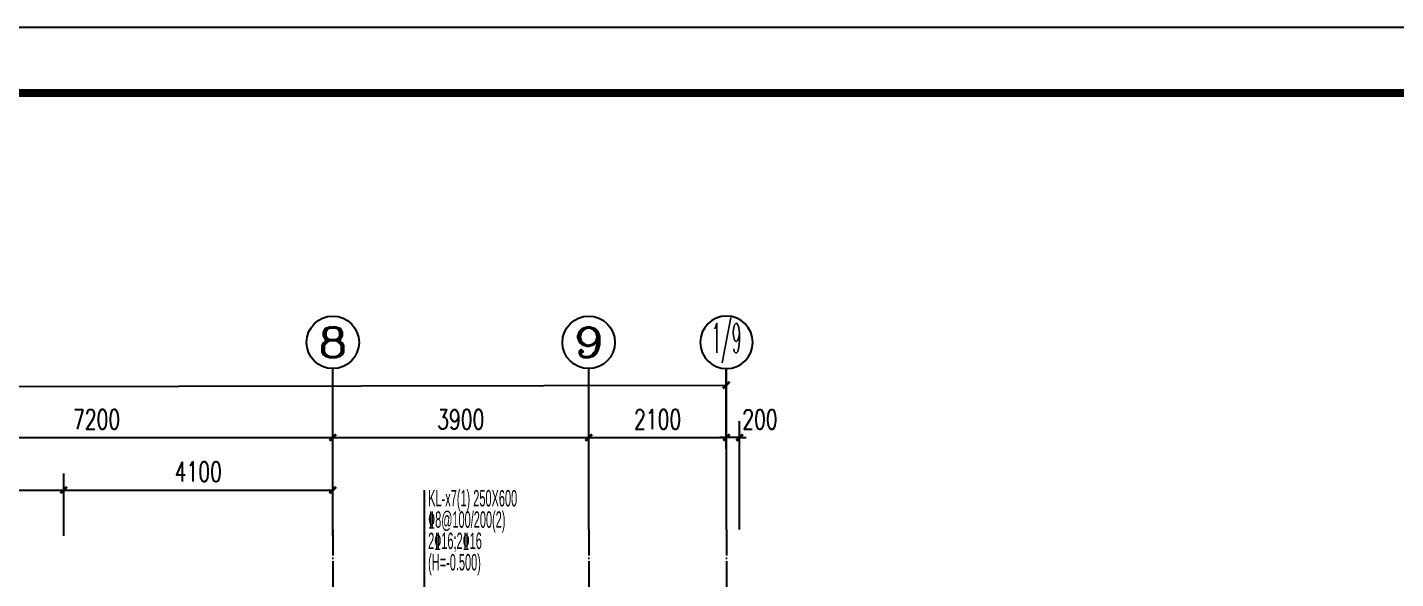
# Model space of a CAD drawing. Extents: x -441005 to 725361, y -182459 to 319313.
# Drawn here: x 336146 to 356997, y -147350 to -138950 of the extents above; entities that cross this region are included whole.
import ezdxf
from ezdxf.enums import TextEntityAlignment as Align

# ---------------------------------------------------------------- set-up
doc = ezdxf.new("R2010")
doc.units = 0
doc.header["$LTSCALE"] = 100
doc.linetypes.add('DOTE', pattern=[2.42, 2, -0.2, 0.02, -0.2])
doc.layers.get('0').update_dxf_attribs({"linetype": 'CONTINUOUS'})
doc.layers.get('Defpoints').update_dxf_attribs({"linetype": 'CONTINUOUS'})
for name, color, linetype in [('AXIS', 3, 'CONTINUOUS'), ('AXIS_TEXT', 7, 'CONTINUOUS'), ('DOTE', 8, 'DOTE'), ('图框', 7, 'CONTINUOUS'), ('梁平法1', 3, 'CONTINUOUS')]:
    doc.layers.add(name, color=color, linetype=linetype)
doc.styles.add('_TCH_AXIS', font='COMPLEX', dxfattribs={"bigfont": 'GBCBIG'})
doc.styles.add('_TCH_DIM_T3', font='simplex_.ttf', dxfattribs={"width": 0.705882, "bigfont": 'GBCBIG'})
doc.styles.add('COMPLEX', font='COMPLEX')
doc.styles.add('梁平法', font='xxxxx.shx', dxfattribs={"bigfont": 'dxfs.shx'})
doc.dimstyles.new('_TCH_ARCH&&100', dxfattribs={"dimtxt": 297.5, "dimasz": 100, "dimexe": 250, "dimexo": 300, "dimgap": 126.25, "dimtad": 1, "dimdec": 0, "dimzin": 0, "dimdsep": 46, "dimtxsty": '_TCH_DIM_T3', "dimblk": 'ARCHTICK', "dimcen": 0.09, "dimclrt": 7, "dimazin": 2, "dimtfac": 1, "dimtdec": 0, "dimtix": 1, "dimtmove": 2, "dimatfit": 3, "dimfxl": 0, "dimtolj": 1, "dimtzin": 0, "dimarcsym": 0})

# ---------------------------------------------------------------- blocks, each defined once
blk = doc.blocks.new('_AXISO')
blk.add_circle((0, 0), 0.5)
at = {"layer": 'AXIS_TEXT', "style": 'COMPLEX', "width": 1.041667}
blk.add_attdef('A', text='', height=0.56, dxfattribs=at).set_placement((-0.25, -0.28), (0.25, -0.28), align=Align.FIT)
blk = doc.blocks.new('_ArchTick')
at = {"color": 0, "linetype": 'ByBlock', "const_width": 0.4}
blk.add_lwpolyline([(-0.5, -0.5), (0.5, 0.5)], dxfattribs=at)
blk = doc.blocks.new('*D2788')
at = {"layer": 'AXIS', "color": 0, "lineweight": -2}
for p, q in [((333600, -146700), (333600, -144950)), ((340800, -146700), (340800, -144950)), ((333600, -145200), (340800, -145200))]:
    blk.add_line(p, q, dxfattribs=at)
at = {"layer": 'Defpoints', "color": 0}
for p in [(340800, -145200), (333600, -146700), (340800, -146700)]:
    blk.add_point(p, dxfattribs=at)
at = {"layer": 'AXIS', "color": 0, "lineweight": -2, "xscale": 100, "yscale": 100, "zscale": 100, "rotation": 180}
blk.add_blockref('_ArchTick', (333600, -145200), dxfattribs=at)
at = {"layer": 'AXIS', "color": 0, "lineweight": -2, "xscale": 100, "yscale": 100, "zscale": 100}
blk.add_blockref('_ArchTick', (340800, -145200), dxfattribs=at)
at = {"layer": 'AXIS', "color": 7, "insert": (337200, -144924), "char_height": 297.5, "attachment_point": 5, "style": '_TCH_DIM_T3'}
blk.add_mtext('\\A1;7200', dxfattribs=at)
blk = doc.blocks.new('*D2798')
at = {"layer": 'AXIS', "color": 0, "lineweight": -2}
for p, q in [((346800, -146600), (346800, -144950)), ((347000, -146600), (347000, -144950)), ((346800, -145200), (346700, -145200)), ((347000, -145200), (346800, -145200)), ((347000, -145200), (347100, -145200))]:
    blk.add_line(p, q, dxfattribs=at)
at = {"layer": 'Defpoints', "color": 0}
for p in [(346800, -145200), (346800, -146600), (347000, -146600)]:
    blk.add_point(p, dxfattribs=at)
at = {"layer": 'AXIS', "color": 0, "lineweight": -2, "xscale": 100, "yscale": 100, "zscale": 100}
blk.add_blockref('_ArchTick', (346800, -145200), dxfattribs=at)
at = {"layer": 'AXIS', "color": 0, "lineweight": -2, "xscale": 100, "yscale": 100, "zscale": 100, "rotation": 180}
blk.add_blockref('_ArchTick', (347000, -145200), dxfattribs=at)
at = {"layer": 'AXIS', "color": 7, "insert": (347310, -144925), "char_height": 297.5, "attachment_point": 5, "style": '_TCH_DIM_T3'}
blk.add_mtext('\\A1;200', dxfattribs=at)
blk = doc.blocks.new('A2+1_2')
at = {"layer": '图框'}
blk.add_lwpolyline([(0, 0), (89100, 0), (89100, 42000), (0, 42000)], close=True, dxfattribs=at)
at = {"layer": '图框', "const_width": 120}
blk.add_lwpolyline([(2500, 1000), (88100, 1000), (88100, 41000), (2500, 41000)], close=True, dxfattribs=at)
blk = doc.blocks.new('*D2814')
at = {"layer": 'AXIS', "color": 0, "lineweight": -2}
for p, q in [((292950, -146700), (292945, -144250)), ((346800, -146600), (346795, -144150)), ((292946, -144500), (346796, -144400))]:
    blk.add_line(p, q, dxfattribs=at)
at = {"layer": 'Defpoints', "color": 0}
for p in [(346796, -144400), (292950, -146700), (346800, -146600)]:
    blk.add_point(p, dxfattribs=at)
at = {"layer": 'AXIS', "color": 0, "lineweight": -2, "xscale": 100, "yscale": 100, "zscale": 100}
for p, rotation in [((292946, -144500), 180.1063987254447), ((346796, -144400), 0.106398725444702)]:
    blk.add_blockref('_ArchTick', p, dxfattribs=dict(at, rotation=rotation))
at = {"layer": 'AXIS', "color": 7, "insert": (319870, -144174), "char_height": 297.5, "attachment_point": 5, "rotation": 0.1064, "style": '_TCH_DIM_T3'}
blk.add_mtext('\\A1;53850', dxfattribs=at)
blk = doc.blocks.new('*D2815')
at = {"layer": 'AXIS', "color": 0, "lineweight": -2}
for p, q in [((340800, -146600), (340800, -144950)), ((344700, -146600), (344700, -144950)), ((340800, -145200), (344700, -145200))]:
    blk.add_line(p, q, dxfattribs=at)
at = {"layer": 'Defpoints', "color": 0}
for p in [(344700, -145200), (340800, -146600), (344700, -146600)]:
    blk.add_point(p, dxfattribs=at)
at = {"layer": 'AXIS', "color": 0, "lineweight": -2, "xscale": 100, "yscale": 100, "zscale": 100, "rotation": 180}
blk.add_blockref('_ArchTick', (340800, -145200), dxfattribs=at)
at = {"layer": 'AXIS', "color": 0, "lineweight": -2, "xscale": 100, "yscale": 100, "zscale": 100}
blk.add_blockref('_ArchTick', (344700, -145200), dxfattribs=at)
at = {"layer": 'AXIS', "color": 7, "insert": (342750, -144924), "char_height": 297.5, "attachment_point": 5, "style": '_TCH_DIM_T3'}
blk.add_mtext('\\A1;3900', dxfattribs=at)
blk = doc.blocks.new('*D2818')
at = {"layer": 'AXIS', "color": 0, "lineweight": -2}
for p, q in [((333600, -146700), (333600, -145750)), ((336700, -146700), (336700, -145750)), ((333600, -146000), (336700, -146000))]:
    blk.add_line(p, q, dxfattribs=at)
at = {"layer": 'Defpoints', "color": 0}
for p in [(336700, -146000), (333600, -146700), (336700, -146700)]:
    blk.add_point(p, dxfattribs=at)
at = {"layer": 'AXIS', "color": 0, "lineweight": -2, "xscale": 100, "yscale": 100, "zscale": 100, "rotation": 180}
blk.add_blockref('_ArchTick', (333600, -146000), dxfattribs=at)
at = {"layer": 'AXIS', "color": 0, "lineweight": -2, "xscale": 100, "yscale": 100, "zscale": 100}
blk.add_blockref('_ArchTick', (336700, -146000), dxfattribs=at)
at = {"layer": 'AXIS', "color": 7, "insert": (335150, -145724), "char_height": 297.5, "attachment_point": 5, "style": '_TCH_DIM_T3'}
blk.add_mtext('\\A1;3100', dxfattribs=at)
blk = doc.blocks.new('*D2819')
at = {"layer": 'AXIS', "color": 0, "lineweight": -2}
for p, q in [((336700, -146700), (336700, -145750)), ((340800, -146700), (340800, -145750)), ((336700, -146000), (340800, -146000))]:
    blk.add_line(p, q, dxfattribs=at)
at = {"layer": 'Defpoints', "color": 0}
for p in [(340800, -146000), (336700, -146700), (340800, -146700)]:
    blk.add_point(p, dxfattribs=at)
at = {"layer": 'AXIS', "color": 0, "lineweight": -2, "xscale": 100, "yscale": 100, "zscale": 100, "rotation": 180}
blk.add_blockref('_ArchTick', (336700, -146000), dxfattribs=at)
at = {"layer": 'AXIS', "color": 0, "lineweight": -2, "xscale": 100, "yscale": 100, "zscale": 100}
blk.add_blockref('_ArchTick', (340800, -146000), dxfattribs=at)
at = {"layer": 'AXIS', "color": 7, "insert": (338750, -145720), "char_height": 297.5, "attachment_point": 5, "style": '_TCH_DIM_T3'}
blk.add_mtext('\\A1;4100', dxfattribs=at)
blk = doc.blocks.new('*D2827')
at = {"layer": 'AXIS', "color": 0, "lineweight": -2}
for p, q in [((344700, -146600), (344700, -144950)), ((346800, -146600), (346800, -144950)), ((344700, -145200), (346800, -145200))]:
    blk.add_line(p, q, dxfattribs=at)
at = {"layer": 'Defpoints', "color": 0}
for p in [(346800, -145200), (344700, -146600), (346800, -146600)]:
    blk.add_point(p, dxfattribs=at)
at = {"layer": 'AXIS', "color": 0, "lineweight": -2, "xscale": 100, "yscale": 100, "zscale": 100, "rotation": 180}
blk.add_blockref('_ArchTick', (344700, -145200), dxfattribs=at)
at = {"layer": 'AXIS', "color": 0, "lineweight": -2, "xscale": 100, "yscale": 100, "zscale": 100}
blk.add_blockref('_ArchTick', (346800, -145200), dxfattribs=at)
at = {"layer": 'AXIS', "color": 7, "insert": (345750, -144924), "char_height": 297.5, "attachment_point": 5, "style": '_TCH_DIM_T3'}
blk.add_mtext('\\A1;2100', dxfattribs=at)

msp = doc.modelspace()

# ---------------------------------------------------------------- linework, layer by layer
at = {"layer": 'AXIS'}
for p, q in [((340800, -146600), (340800, -144150)), ((344700, -146400), (344700, -144150)), ((346800, -146300), (346800, -144150))]:
    msp.add_line(p, q, dxfattribs=at)
at = {"layer": 'DOTE', "ltscale": 2}
for p, q in [((340800, -146600), (340800, -158400)), ((344700, -146600), (344700, -164700)), ((346800, -146600), (346800, -164700))]:
    msp.add_line(p, q, dxfattribs=at)
at = {"layer": '梁平法1'}
msp.add_line((342190.8, -146000), (342190.8, -147800), dxfattribs=at)

# ---------------------------------------------------------------- block references
msp.add_blockref('A2+1_2', (284450, -180950))
at = {"layer": 'AXIS'}
ref = msp.add_blockref('_AXISO', (340800, -143750), dxfattribs=dict(at, xscale=800, yscale=800, zscale=800))
ref.add_attrib('A', '8', dxfattribs={"layer": 'AXIS_TEXT', "height": 452.5, "style": '_TCH_AXIS', "width": 1.5}).set_placement((340573.7, -143976.3), (341026.3, -143976.3), align=Align.FIT)
ref = msp.add_blockref('_AXISO', (344700, -143750), dxfattribs=dict(at, xscale=800, yscale=800, zscale=800))
ref.add_attrib('A', '9', dxfattribs={"layer": 'AXIS_TEXT', "height": 452.5, "style": '_TCH_AXIS', "width": 1.5}).set_placement((344473.7, -143976.3), (344926.3, -143976.3), align=Align.FIT)
ref = msp.add_blockref('_AXISO', (346800, -143750), dxfattribs=dict(at, xscale=-800, yscale=800, zscale=800, rotation=180))
ref.add_attrib('A', '1/9', dxfattribs={"layer": 'AXIS_TEXT', "height": 452.55, "style": '_TCH_AXIS', "width": 0.411765}).set_placement((346573.7, -143911.6), (347026.3, -143911.6), align=Align.FIT)

# ---------------------------------------------------------------- texts
at = {"layer": '梁平法1', "style": '梁平法', "width": 0.5}
for s, p in [('KL-x7(1) 250X600', (342253.3, -146250)), ('%%1328@100/200(2)', (342253.3, -146575)), ('2%%13216;2%%13216', (342253.3, -146900)), ('(H=-0.500)', (342253.3, -147225))]:
    msp.add_text(s, height=250, dxfattribs=at).set_placement(p)

# ---------------------------------------------------------------- dimensions: what is measured, and where the dimension line sits
at = {"layer": 'AXIS'}
for p1, p2, distance, picture, middle in [((292950, -146700), (346800, -146600), 2200, '*D2814', (319870.4, -144173.6)), ((333600, -146700), (340800, -146700), 1500, '*D2788', (337200, -144923.6)), ((340800, -146600), (344700, -146600), 1400, '*D2815', (342750, -144923.6)), ((344700, -146600), (346800, -146600), 1400, '*D2827', (345750, -144923.6)), ((333600, -146700), (336700, -146700), 700, '*D2818', (335150, -145723.6)), ((336700, -146700), (340800, -146700), 700, '*D2819', (338750, -145720.2))]:
    dim = msp.add_aligned_dim(p1=p1, p2=p2, distance=distance, dimstyle='_TCH_ARCH&&100', override={"dimexo": 0}, dxfattribs=at)
    dim.commit()
    dim.dimension.update_dxf_attribs({"geometry": picture, "text_midpoint": middle})
dim = msp.add_linear_dim(base=(346800, -145200), p1=(347000, -146600), p2=(346800, -146600), dimstyle='_TCH_ARCH&&100', override={"dimexo": 0}, dxfattribs=at)
dim.commit()
dim.dimension.update_dxf_attribs({"geometry": '*D2798', "text_midpoint": (347309.7, -144925), "dimtype": 160})

doc.saveas('drawing.dxf')
